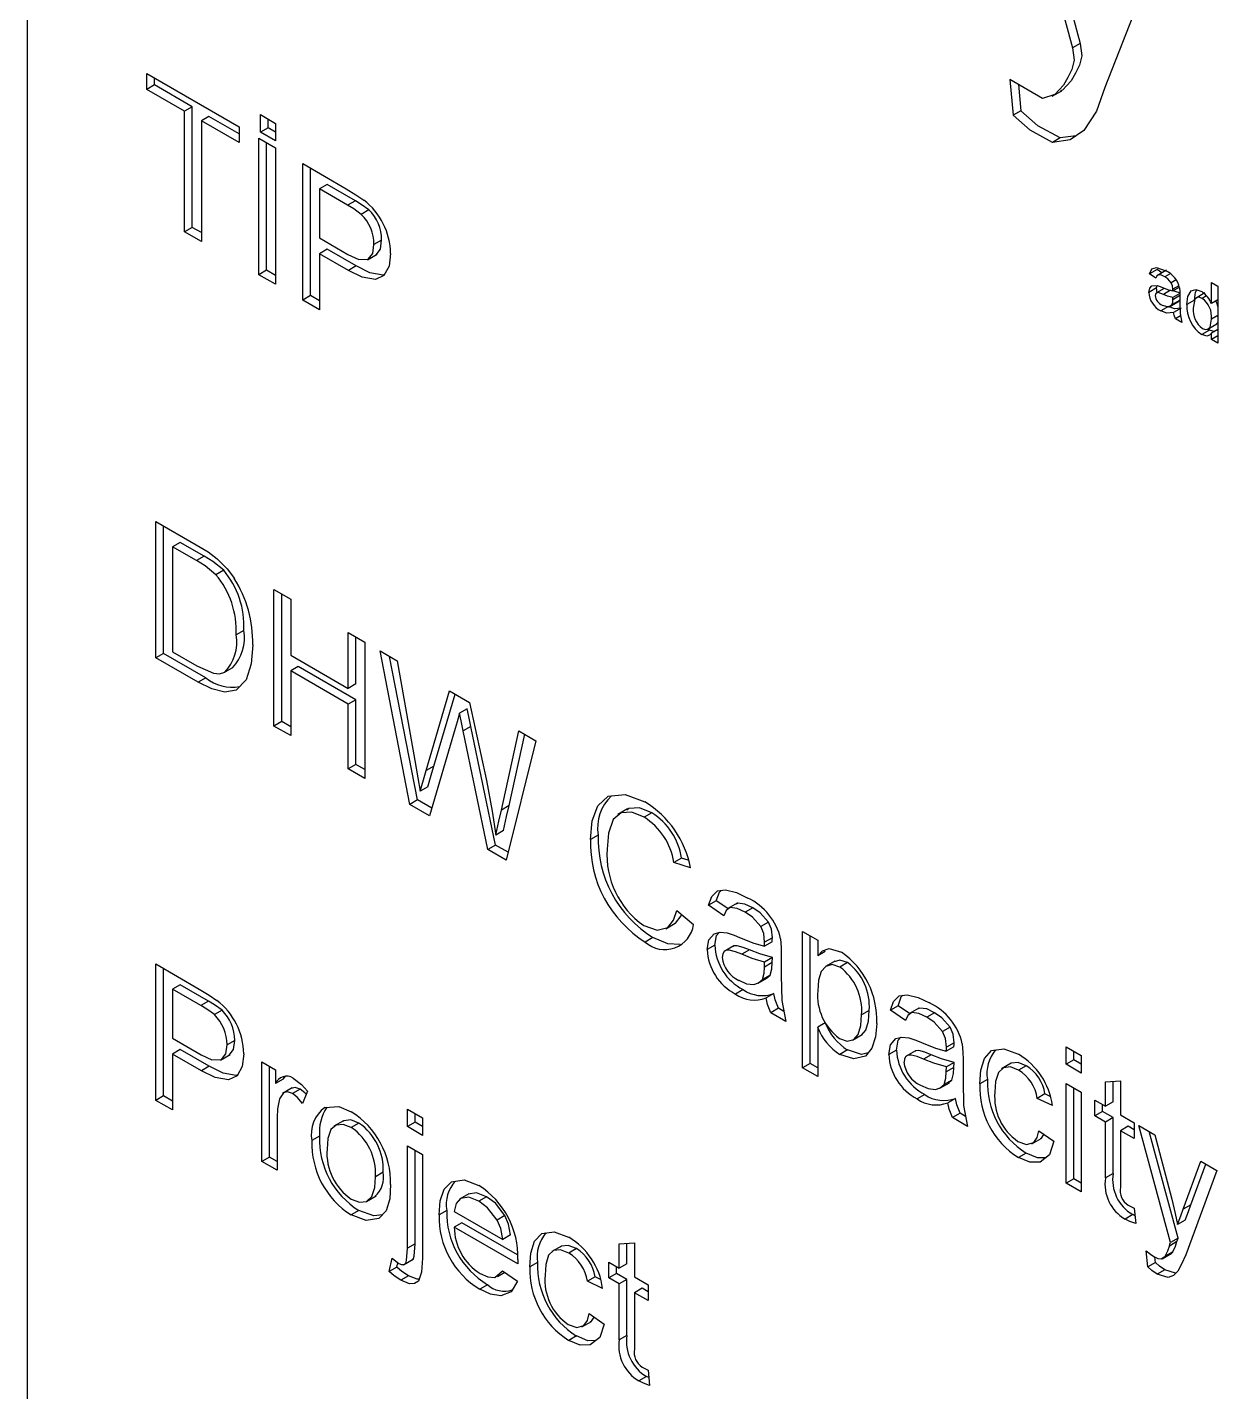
# Model space of a CAD drawing. Header units: millimetres. Extents: x 75 to 2075, y 25 to 1460.
# Drawn here: x 1821.72 to 1846.82, y 986.64 to 1015.41 of the extents above; entities that cross this region are included whole.
import ezdxf

# ---------------------------------------------------------------- set-up
doc = ezdxf.new("R2010")
doc.units = ezdxf.units.MM
doc.header["$LTSCALE"] = 5

msp = doc.modelspace()

# ---------------------------------------------------------------- linework, layer by layer
at = {"color": 7, "linetype": 'Continuous', "lineweight": 25}
for p, q in [((1821.718, 1038.212), (1821.718, 973.822)), ((1842.098, 1021.154), (1843.758, 1014.978)), ((1842.319, 1021.026), (1843.92, 1015.072)), ((1846.243, 1018.761), (1844.438, 1014.144)), ((1843.92, 1015.072), (1843.758, 1014.978)), ((1824.238, 1014.437), (1826.186, 1013.312)), ((1824.238, 1014.105), (1824.238, 1014.437)), ((1824.4, 1014.198), (1824.238, 1014.105)), ((1824.4, 1014.198), (1824.4, 1014.344)), ((1825.198, 1013.737), (1824.4, 1014.198)), ((1842.436, 1014.311), (1842.504, 1013.562)), ((1843.127, 1013.912), (1842.436, 1014.311)), ((1842.616, 1014.207), (1842.666, 1013.655)), ((1825.036, 1013.644), (1824.238, 1014.105)), ((1843.328, 1013.959), (1843.53, 1014.075)), ((1825.198, 1013.737), (1825.036, 1013.644)), ((1825.036, 1011.1), (1825.036, 1013.644)), ((1825.198, 1011.193), (1825.198, 1013.737)), ((1842.666, 1013.655), (1842.504, 1013.562)), ((1825.549, 1013.535), (1825.388, 1013.441)), ((1825.388, 1013.441), (1825.388, 1010.897)), ((1826.186, 1012.981), (1825.388, 1013.441)), ((1826.186, 1013.167), (1825.549, 1013.535)), ((1826.186, 1013.312), (1826.186, 1012.981)), ((1826.633, 1013.571), (1826.952, 1013.386)), ((1826.633, 1013.202), (1826.633, 1013.571)), ((1826.795, 1013.295), (1826.633, 1013.202)), ((1826.795, 1013.295), (1826.795, 1013.477)), ((1826.952, 1013.204), (1826.795, 1013.295)), ((1826.952, 1013.386), (1826.952, 1013.017)), ((1826.601, 1013.073), (1826.952, 1012.87)), ((1826.601, 1010.197), (1826.601, 1013.073)), ((1826.952, 1013.017), (1826.633, 1013.202)), ((1843.496, 1013.079), (1843.334, 1012.985)), ((1843.833, 1013.128), (1843.496, 1013.079)), ((1826.763, 1010.29), (1826.763, 1012.979)), ((1826.952, 1012.87), (1826.952, 1009.994)), ((1827.527, 1012.538), (1828.442, 1012.01)), ((1827.527, 1009.662), (1827.527, 1012.538)), ((1827.689, 1009.755), (1827.689, 1012.445)), ((1828.04, 1012.097), (1827.878, 1012.004)), ((1828.473, 1011.66), (1827.878, 1012.004)), ((1827.878, 1012.004), (1827.878, 1010.971)), ((1828.635, 1011.754), (1828.04, 1012.097)), ((1828.635, 1011.754), (1828.473, 1011.66)), ((1828.922, 1011.563), (1828.76, 1011.469)), ((1825.198, 1011.193), (1825.036, 1011.1)), ((1825.388, 1010.897), (1825.036, 1011.1)), ((1825.388, 1011.084), (1825.198, 1011.193)), ((1827.878, 1010.971), (1828.479, 1010.624)), ((1828.04, 1010.733), (1827.878, 1010.639)), ((1828.65, 1010.38), (1828.04, 1010.733)), ((1829.189, 1010.927), (1829.028, 1010.834)), ((1827.878, 1010.639), (1827.878, 1009.459)), ((1828.488, 1010.287), (1827.878, 1010.639)), ((1828.889, 1010.51), (1829.092, 1010.626)), ((1826.763, 1010.29), (1826.601, 1010.197)), ((1826.952, 1009.994), (1826.601, 1010.197)), ((1826.952, 1010.181), (1826.763, 1010.29)), ((1828.65, 1010.38), (1828.488, 1010.287)), ((1845.543, 1010.307), (1845.382, 1010.213)), ((1845.515, 1010.121), (1845.382, 1010.213)), ((1845.739, 1010.293), (1845.537, 1010.176)), ((1845.643, 1010.237), (1845.543, 1010.307)), ((1845.805, 1010.211), (1845.702, 1010.152)), ((1845.53, 1009.917), (1845.369, 1009.823)), ((1845.69, 1009.906), (1845.528, 1009.813)), ((1845.53, 1009.917), (1845.539, 1009.966)), ((1845.544, 1009.816), (1845.53, 1009.917)), ((1845.822, 1009.867), (1845.674, 1009.782)), ((1845.943, 1010.085), (1845.84, 1010.026)), ((1846.006, 1009.929), (1845.873, 1009.853)), ((1846.001, 1009.961), (1845.874, 1009.888)), ((1846.686, 1010.029), (1846.819, 1009.952)), ((1846.686, 1009.586), (1846.686, 1010.029)), ((1846.819, 1009.952), (1846.819, 1008.754)), ((1827.689, 1009.755), (1827.527, 1009.662)), ((1827.878, 1009.459), (1827.527, 1009.662)), ((1827.878, 1009.646), (1827.689, 1009.755)), ((1845.804, 1009.52), (1845.996, 1009.631)), ((1846.015, 1009.653), (1845.854, 1009.56)), ((1846.02, 1009.755), (1845.873, 1009.67)), ((1845.873, 1009.67), (1845.874, 1009.714)), ((1846.02, 1009.798), (1845.874, 1009.714)), ((1845.981, 1009.634), (1846.015, 1009.653)), ((1846.015, 1009.653), (1846.02, 1009.67)), ((1846.02, 1009.783), (1846.02, 1009.595)), ((1846.328, 1009.661), (1846.167, 1009.567)), ((1846.55, 1009.814), (1846.348, 1009.697)), ((1846.583, 1009.751), (1846.489, 1009.697)), ((1846.819, 1009.663), (1846.686, 1009.586)), ((1845.778, 1009.526), (1845.617, 1009.432)), ((1846.049, 1009.492), (1845.887, 1009.399)), ((1846.034, 1009.33), (1845.927, 1009.269)), ((1846.06, 1009.192), (1845.927, 1009.269)), ((1846.819, 1009.333), (1846.686, 1009.257)), ((1846.643, 1009.027), (1846.481, 1008.933)), ((1846.599, 1009.041), (1846.801, 1009.158)), ((1846.643, 1009.027), (1846.616, 1009.051)), ((1846.743, 1008.996), (1846.643, 1009.027)), ((1846.819, 1009.04), (1846.686, 1008.963)), ((1846.686, 1008.831), (1846.686, 1008.963)), ((1846.819, 1008.908), (1846.686, 1008.831)), ((1846.819, 1008.754), (1846.686, 1008.831)), ((1824.43, 1004.994), (1825.281, 1004.503)), ((1824.43, 1002.118), (1824.43, 1004.994)), ((1824.591, 1002.212), (1824.591, 1004.901)), ((1824.943, 1004.553), (1824.781, 1004.46)), ((1825.286, 1004.168), (1824.781, 1004.46)), ((1824.781, 1004.46), (1824.781, 1002.247)), ((1825.448, 1004.262), (1824.943, 1004.553)), ((1825.448, 1004.262), (1825.286, 1004.168)), ((1825.859, 1003.965), (1825.697, 1003.871)), ((1826.92, 1003.557), (1827.272, 1003.354)), ((1826.92, 1000.68), (1826.92, 1003.557)), ((1827.082, 1000.774), (1827.082, 1003.463)), ((1827.272, 1003.354), (1827.272, 1002.174)), ((1826.284, 1002.695), (1826.122, 1002.601)), ((1828.485, 1002.653), (1828.836, 1002.451)), ((1828.485, 1001.473), (1828.485, 1002.653)), ((1828.647, 1001.567), (1828.647, 1002.56)), ((1828.836, 1002.451), (1828.836, 999.574)), ((1824.591, 1002.212), (1824.43, 1002.118)), ((1825.322, 1001.603), (1824.43, 1002.118)), ((1825.483, 1001.697), (1824.591, 1002.212)), ((1824.781, 1002.247), (1825.294, 1001.951)), ((1827.272, 1002.174), (1828.485, 1001.473)), ((1829.156, 1002.266), (1829.518, 1002.057)), ((1829.783, 999.028), (1829.156, 1002.266)), ((1829.944, 999.121), (1829.358, 1002.149)), ((1826.044, 1001.908), (1825.883, 1001.815)), ((1827.433, 1001.935), (1827.272, 1001.842)), ((1827.272, 1001.842), (1827.272, 1000.478)), ((1828.485, 1001.141), (1827.272, 1001.842)), ((1828.647, 1001.235), (1827.433, 1001.935)), ((1829.518, 1002.057), (1829.888, 999.952)), ((1825.483, 1001.697), (1825.322, 1001.603)), ((1828.647, 1001.567), (1828.485, 1001.473)), ((1828.647, 1001.235), (1828.485, 1001.141)), ((1828.647, 999.871), (1828.647, 1001.235)), ((1830.13, 999.741), (1830.622, 1001.42)), ((1830.292, 999.834), (1830.737, 1001.353)), ((1830.622, 1001.42), (1831.044, 1001.176)), ((1828.485, 999.777), (1828.485, 1001.141)), ((1830.994, 1001.044), (1830.832, 1000.951)), ((1831.044, 1001.176), (1831.4, 999.529)), ((1827.082, 1000.774), (1826.92, 1000.68)), ((1827.272, 1000.478), (1826.92, 1000.68)), ((1827.272, 1000.664), (1827.082, 1000.774)), ((1830.738, 1000.629), (1830.198, 998.788)), ((1831.072, 1000.668), (1830.91, 1000.575)), ((1831.592, 998.17), (1831.072, 1000.668)), ((1831.431, 998.077), (1830.91, 1000.575)), ((1831.714, 998.909), (1832.082, 1000.577)), ((1832.444, 1000.368), (1831.817, 997.854)), ((1831.876, 999.002), (1832.207, 1000.505)), ((1832.082, 1000.577), (1832.444, 1000.368)), ((1828.647, 999.871), (1828.485, 999.777)), ((1828.836, 999.574), (1828.485, 999.777)), ((1828.836, 999.761), (1828.647, 999.871)), ((1830.292, 999.834), (1830.13, 999.741)), ((1830.163, 999.397), (1830.002, 999.304)), ((1829.944, 999.121), (1829.783, 999.028)), ((1830.198, 998.788), (1829.783, 999.028)), ((1830.245, 998.948), (1829.944, 999.121)), ((1831.876, 999.002), (1831.714, 998.909)), ((1834.375, 998.932), (1834.173, 998.815)), ((1834.886, 998.85), (1834.724, 998.756)), ((1831.76, 998.475), (1831.598, 998.382)), ((1833.756, 998.381), (1833.594, 998.287)), ((1831.592, 998.17), (1831.431, 998.077)), ((1831.817, 997.854), (1831.431, 998.077)), ((1831.857, 998.017), (1831.592, 998.17)), ((1835.512, 997.897), (1835.35, 997.804)), ((1835.701, 997.688), (1835.35, 997.804)), ((1835.653, 997.851), (1835.512, 997.897)), ((1836.246, 996.995), (1836.085, 996.902)), ((1836.404, 996.681), (1836.085, 996.902)), ((1836.486, 996.829), (1836.246, 996.995)), ((1836.688, 996.945), (1836.486, 996.829)), ((1835.414, 996.792), (1835.765, 996.495)), ((1837.014, 996.847), (1836.852, 996.754)), ((1835.18, 996.403), (1835.382, 996.52)), ((1837.345, 996.544), (1837.184, 996.451)), ((1838.064, 996.349), (1838.384, 996.165)), ((1838.064, 993.473), (1838.064, 996.349)), ((1834.91, 996.218), (1834.748, 996.125)), ((1836.214, 996.059), (1836.053, 995.966)), ((1836.617, 996.045), (1836.415, 995.928)), ((1837.426, 996.13), (1837.264, 996.036)), ((1837.428, 996.215), (1837.266, 996.121)), ((1838.226, 993.566), (1838.226, 996.256)), ((1838.384, 996.165), (1838.384, 995.831)), ((1836.947, 995.96), (1836.786, 995.866)), ((1837.428, 995.797), (1837.266, 995.704)), ((1837.426, 995.691), (1837.428, 995.797)), ((1837.617, 995.868), (1837.617, 995.418)), ((1838.545, 995.924), (1838.384, 995.831)), ((1824.43, 995.662), (1825.345, 995.134)), ((1824.43, 992.786), (1824.43, 995.662)), ((1824.591, 992.88), (1824.591, 995.569)), ((1837.264, 995.597), (1837.266, 995.704)), ((1837.426, 995.691), (1837.264, 995.597)), ((1838.749, 995.723), (1838.547, 995.606)), ((1839.016, 995.691), (1838.854, 995.598)), ((1824.943, 995.221), (1824.781, 995.128)), ((1825.537, 994.878), (1824.943, 995.221)), ((1837.126, 995.255), (1837.328, 995.371)), ((1837.379, 995.426), (1837.217, 995.333)), ((1837.307, 995.361), (1837.379, 995.426)), ((1825.376, 994.784), (1824.781, 995.128)), ((1824.781, 995.128), (1824.781, 994.095)), ((1825.537, 994.878), (1825.376, 994.784)), ((1836.81, 995.121), (1836.648, 995.028)), ((1837.46, 995.041), (1837.298, 994.948)), ((1825.824, 994.687), (1825.663, 994.594)), ((1837.555, 994.728), (1837.394, 994.634)), ((1837.713, 994.45), (1837.394, 994.634)), ((1837.672, 994.66), (1837.555, 994.728)), ((1839.471, 994.683), (1839.31, 994.59)), ((1840.078, 994.783), (1839.916, 994.69)), ((1840.236, 994.469), (1839.916, 994.69)), ((1840.318, 994.617), (1840.078, 994.783)), ((1840.519, 994.733), (1840.317, 994.617)), ((1840.845, 994.635), (1840.684, 994.542)), ((1838.545, 994.42), (1838.384, 994.327)), ((1838.384, 994.327), (1838.384, 993.289)), ((1841.177, 994.332), (1841.015, 994.239)), ((1824.781, 994.095), (1825.382, 993.749)), ((1826.092, 994.051), (1825.93, 993.958)), ((1839.121, 994.057), (1839.323, 994.174)), ((1824.943, 993.857), (1824.781, 993.764)), ((1824.781, 993.764), (1824.781, 992.584)), ((1825.391, 993.411), (1824.781, 993.764)), ((1825.553, 993.505), (1824.943, 993.857)), ((1825.792, 993.634), (1825.994, 993.751)), ((1839.014, 993.849), (1838.852, 993.756)), ((1840.046, 993.847), (1839.884, 993.754)), ((1840.449, 993.833), (1840.247, 993.716)), ((1840.779, 993.748), (1840.617, 993.654)), ((1841.258, 993.918), (1841.096, 993.824)), ((1841.259, 994.003), (1841.098, 993.909)), ((1843.62, 993.916), (1843.94, 993.732)), ((1843.62, 993.547), (1843.62, 993.916)), ((1843.782, 993.64), (1843.782, 993.823)), ((1843.94, 993.732), (1843.94, 993.363)), ((1825.553, 993.505), (1825.391, 993.411)), ((1826.665, 993.598), (1826.952, 993.432)), ((1826.665, 991.496), (1826.665, 993.598)), ((1826.827, 991.589), (1826.827, 993.504)), ((1838.226, 993.566), (1838.064, 993.473)), ((1838.384, 993.289), (1838.064, 993.473)), ((1838.384, 993.475), (1838.226, 993.566)), ((1841.096, 993.385), (1841.098, 993.492)), ((1841.258, 993.479), (1841.096, 993.385)), ((1841.259, 993.585), (1841.098, 993.492)), ((1841.258, 993.479), (1841.259, 993.585)), ((1841.449, 993.656), (1841.449, 993.206)), ((1842.462, 993.571), (1842.26, 993.454)), ((1842.781, 993.518), (1842.619, 993.425)), ((1843.782, 993.64), (1843.62, 993.547)), ((1843.94, 993.363), (1843.62, 993.547)), ((1843.94, 993.549), (1843.782, 993.64)), ((1826.952, 993.432), (1826.952, 993.139)), ((1827.114, 993.232), (1826.952, 993.139)), ((1827.114, 993.232), (1827.165, 993.295)), ((1840.958, 993.043), (1841.16, 993.159)), ((1841.21, 993.214), (1841.049, 993.121)), ((1841.139, 993.149), (1841.21, 993.214)), ((1841.962, 993.227), (1841.8, 993.133)), ((1844.45, 993.174), (1844.77, 993.199)), ((1844.45, 992.662), (1844.45, 993.174)), ((1844.612, 992.756), (1844.612, 993.187)), ((1844.77, 993.199), (1844.77, 992.478)), ((1824.591, 992.88), (1824.43, 992.786)), ((1824.781, 992.77), (1824.591, 992.88)), ((1827.303, 993.051), (1827.101, 992.934)), ((1827.473, 993.023), (1827.312, 992.929)), ((1827.623, 992.983), (1827.523, 992.721)), ((1840.642, 992.909), (1840.48, 992.816)), ((1843.175, 992.921), (1843.014, 992.828)), ((1843.287, 992.87), (1843.175, 992.921)), ((1843.62, 993.142), (1843.94, 992.957)), ((1843.62, 991.04), (1843.62, 993.142)), ((1843.782, 991.133), (1843.782, 993.048)), ((1843.94, 992.957), (1843.94, 990.855)), ((1824.781, 992.584), (1824.43, 992.786)), ((1829.732, 992.601), (1830.052, 992.417)), ((1829.732, 992.233), (1829.732, 992.601)), ((1841.291, 992.829), (1841.13, 992.736)), ((1843.333, 992.681), (1843.014, 992.828)), ((1844.227, 992.791), (1844.45, 992.662)), ((1844.227, 992.459), (1844.227, 992.791)), ((1844.389, 992.553), (1844.389, 992.698)), ((1844.612, 992.756), (1844.45, 992.662)), ((1826.984, 992.428), (1826.984, 991.312)), ((1828.385, 992.356), (1828.183, 992.24)), ((1828.711, 992.308), (1828.55, 992.215)), ((1829.894, 992.326), (1829.732, 992.233)), ((1829.894, 992.326), (1829.894, 992.508)), ((1830.052, 992.235), (1829.894, 992.326)), ((1830.052, 992.417), (1830.052, 992.048)), ((1841.387, 992.516), (1841.225, 992.422)), ((1841.545, 992.238), (1841.225, 992.422)), ((1841.504, 992.448), (1841.387, 992.516)), ((1844.389, 992.553), (1844.227, 992.459)), ((1844.45, 992.33), (1844.227, 992.459)), ((1844.612, 992.424), (1844.389, 992.553)), ((1844.612, 992.424), (1844.45, 992.33)), ((1844.45, 991.151), (1844.45, 992.33)), ((1844.612, 991.244), (1844.612, 992.424)), ((1844.77, 992.478), (1845.057, 992.312)), ((1845.057, 992.312), (1845.057, 991.98)), ((1827.88, 992.032), (1827.719, 991.939)), ((1830.052, 992.048), (1829.732, 992.233)), ((1843.046, 992.146), (1843.365, 991.925)), ((1844.931, 992.239), (1844.77, 992.146)), ((1844.77, 992.146), (1844.77, 990.953)), ((1845.057, 991.98), (1844.77, 992.146)), ((1845.057, 992.167), (1844.931, 992.239)), ((1845.153, 992.257), (1845.491, 992.062)), ((1845.824, 989.786), (1845.153, 992.257)), ((1845.985, 989.879), (1845.375, 992.129)), ((1845.491, 992.062), (1845.848, 990.702)), ((1829.732, 991.827), (1830.052, 991.643)), ((1829.732, 989.669), (1829.732, 991.827)), ((1829.894, 989.763), (1829.894, 991.734)), ((1842.896, 991.868), (1843.099, 991.984)), ((1826.827, 991.589), (1826.665, 991.496)), ((1826.984, 991.312), (1826.665, 991.496)), ((1826.984, 991.498), (1826.827, 991.589)), ((1830.052, 991.643), (1830.052, 989.457)), ((1842.779, 991.675), (1842.617, 991.582)), ((1846.091, 990.49), (1846.462, 991.501)), ((1846.253, 990.584), (1846.567, 991.44)), ((1846.462, 991.501), (1846.798, 991.307)), ((1829.221, 991.27), (1829.06, 991.176)), ((1843.782, 991.133), (1843.62, 991.04)), ((1843.94, 991.042), (1843.782, 991.133)), ((1844.612, 991.244), (1844.45, 991.151)), ((1846.798, 991.307), (1846.146, 989.532)), ((1843.94, 990.855), (1843.62, 991.04)), ((1828.871, 990.656), (1829.073, 990.772)), ((1831.031, 990.818), (1830.829, 990.701)), ((1831.402, 990.755), (1831.241, 990.661)), ((1846.253, 990.584), (1846.091, 990.49)), ((1828.711, 990.464), (1828.55, 990.371)), ((1830.562, 990.466), (1830.401, 990.372)), ((1830.72, 990.446), (1831.742, 989.856)), ((1831.786, 990.357), (1831.625, 990.263)), ((1845.026, 990.378), (1844.864, 990.285)), ((1845.073, 990.354), (1845.026, 990.378)), ((1845.057, 990.514), (1845.089, 990.187)), ((1830.882, 990.207), (1830.72, 990.114)), ((1832.06, 989.34), (1830.72, 990.114)), ((1832.053, 989.531), (1830.882, 990.207)), ((1846.134, 990.262), (1845.972, 990.168)), ((1829.894, 989.763), (1829.732, 989.669)), ((1831.904, 989.949), (1831.742, 989.856)), ((1832.979, 989.714), (1832.776, 989.597)), ((1834.201, 989.759), (1834.52, 989.784)), ((1834.201, 989.247), (1834.201, 989.759)), ((1834.362, 989.341), (1834.362, 989.772)), ((1834.52, 989.784), (1834.52, 989.063)), ((1845.96, 989.808), (1845.799, 989.714)), ((1845.985, 989.879), (1845.824, 989.786)), ((1829.349, 989.175), (1829.41, 989.458)), ((1829.654, 989.32), (1829.856, 989.437)), ((1833.297, 989.661), (1833.135, 989.567)), ((1845.345, 989.275), (1845.313, 989.615)), ((1845.506, 989.368), (1845.496, 989.48)), ((1845.647, 989.447), (1845.849, 989.564)), ((1845.875, 989.594), (1845.713, 989.501)), ((1845.824, 989.561), (1845.875, 989.594)), ((1829.51, 989.269), (1829.349, 989.175)), ((1829.51, 989.269), (1829.531, 989.364)), ((1831.632, 989.075), (1831.784, 989.162)), ((1831.738, 989.194), (1832.051, 988.976)), ((1832.478, 989.369), (1832.317, 989.276)), ((1833.977, 989.377), (1834.201, 989.247)), ((1833.977, 989.045), (1833.977, 989.377)), ((1834.139, 989.138), (1833.977, 989.045)), ((1834.139, 989.138), (1834.139, 989.283)), ((1834.362, 989.009), (1834.139, 989.138)), ((1834.362, 989.341), (1834.201, 989.247)), ((1845.506, 989.368), (1845.345, 989.275)), ((1845.702, 989.214), (1845.54, 989.12)), ((1829.753, 989.089), (1829.592, 988.995)), ((1831.421, 988.9), (1831.259, 988.807)), ((1833.692, 989.064), (1833.53, 988.971)), ((1833.849, 988.823), (1833.53, 988.971)), ((1833.804, 989.012), (1833.692, 989.064)), ((1834.201, 988.916), (1833.977, 989.045)), ((1834.362, 989.009), (1834.201, 988.916)), ((1834.201, 987.736), (1834.201, 988.916)), ((1834.362, 987.83), (1834.362, 989.009)), ((1834.52, 989.063), (1834.807, 988.897)), ((1834.807, 988.897), (1834.807, 988.565)), ((1834.682, 988.825), (1834.52, 988.731)), ((1834.52, 988.731), (1834.52, 987.539)), ((1834.807, 988.565), (1834.52, 988.731)), ((1834.807, 988.752), (1834.682, 988.825)), ((1833.562, 988.289), (1833.881, 988.068)), ((1833.413, 988.01), (1833.615, 988.127)), ((1833.296, 987.818), (1833.134, 987.725)), ((1834.362, 987.83), (1834.201, 987.736)), ((1834.776, 986.963), (1834.614, 986.87)), ((1834.823, 986.94), (1834.776, 986.963)), ((1834.807, 987.1), (1834.839, 986.772))]:
    msp.add_line(p, q, dxfattribs=at)
at = {"color": 7, "linetype": 'Continuous', "lineweight": 25, "flags": 128}
for points in [[(1843.92, 1015.072), (1843.956, 1014.811), (1843.907, 1014.614), (1843.82, 1014.446), (1843.727, 1014.287), (1843.548, 1014.088), (1843.505, 1014.074)], [(1843.758, 1014.978), (1843.795, 1014.717), (1843.745, 1014.521), (1843.659, 1014.353), (1843.566, 1014.194), (1843.386, 1013.995), (1843.127, 1013.912)], [(1844.438, 1014.144), (1844.261, 1013.645), (1843.994, 1013.24), (1843.706, 1013.04), (1843.334, 1012.985)], [(1843.496, 1013.079), (1843.025, 1013.338), (1842.666, 1013.655)], [(1843.334, 1012.985), (1842.864, 1013.244), (1842.504, 1013.562)], [(1828.442, 1012.01), (1828.649, 1011.884), (1828.811, 1011.77)], [(1828.76, 1011.469), (1828.6, 1011.584), (1828.473, 1011.66)], [(1828.922, 1011.563), (1828.761, 1011.677), (1828.635, 1011.754)], [(1828.479, 1010.624), (1828.707, 1010.519), (1828.909, 1010.521), (1829.002, 1010.644), (1829.028, 1010.834)], [(1829.071, 1010.615), (1829.163, 1010.737), (1829.189, 1010.927)], [(1829.379, 1010.642), (1829.346, 1010.378), (1829.238, 1010.182), (1829.058, 1010.092), (1828.781, 1010.144), (1828.488, 1010.287)], [(1829.247, 1010.199), (1829.219, 1010.185), (1828.942, 1010.238), (1828.65, 1010.38)], [(1845.382, 1010.213), (1845.431, 1010.319), (1845.531, 1010.349), (1845.725, 1010.276)], [(1845.702, 1010.152), (1845.634, 1010.185), (1845.57, 1010.193), (1845.535, 1010.167), (1845.515, 1010.121)], [(1845.84, 1010.026), (1845.766, 1010.108), (1845.702, 1010.152)], [(1845.369, 1009.823), (1845.384, 1009.909), (1845.43, 1009.963), (1845.545, 1009.97)], [(1845.545, 1009.97), (1845.606, 1009.949), (1845.654, 1009.929)], [(1845.654, 1009.929), (1845.778, 1009.879), (1845.873, 1009.853)], [(1845.874, 1009.888), (1845.866, 1009.964), (1845.84, 1010.026)], [(1845.873, 1009.853), (1845.874, 1009.873), (1845.874, 1009.888)], [(1846.036, 1009.807), (1845.925, 1009.839), (1845.881, 1009.857)], [(1846.014, 1009.918), (1846.02, 1009.841), (1846.02, 1009.783)], [(1846.167, 1009.567), (1846.188, 1009.736), (1846.26, 1009.856), (1846.36, 1009.882), (1846.481, 1009.84)], [(1846.328, 1009.661), (1846.349, 1009.83), (1846.377, 1009.876)], [(1845.674, 1009.782), (1845.564, 1009.819), (1845.539, 1009.817), (1845.519, 1009.806), (1845.506, 1009.785), (1845.502, 1009.755)], [(1845.647, 1009.553), (1845.778, 1009.517), (1845.854, 1009.56)], [(1845.874, 1009.714), (1845.763, 1009.746), (1845.674, 1009.782)], [(1845.854, 1009.56), (1845.871, 1009.617), (1845.873, 1009.67)], [(1846.02, 1009.595), (1846.025, 1009.376), (1846.06, 1009.192)], [(1846.489, 1009.697), (1846.443, 1009.717), (1846.4, 1009.72), (1846.337, 1009.679), (1846.3, 1009.491)], [(1846.819, 1009.528), (1846.809, 1009.589), (1846.78, 1009.641)], [(1845.887, 1009.399), (1845.745, 1009.383), (1845.617, 1009.432)], [(1846.049, 1009.492), (1845.907, 1009.476), (1845.778, 1009.526)], [(1845.927, 1009.269), (1845.899, 1009.342), (1845.887, 1009.399)], [(1846.495, 1009.064), (1846.561, 1009.041), (1846.617, 1009.052), (1846.657, 1009.093), (1846.686, 1009.257)], [(1846.78, 1009.147), (1846.818, 1009.186), (1846.819, 1009.189)], [(1846.686, 1008.963), (1846.645, 1008.92), (1846.589, 1008.901), (1846.481, 1008.933)], [(1825.281, 1004.503), (1825.529, 1004.35), (1825.721, 1004.207)], [(1825.697, 1003.871), (1825.469, 1004.055), (1825.286, 1004.168)], [(1825.859, 1003.965), (1825.631, 1004.148), (1825.448, 1004.262)], [(1825.721, 1004.207), (1825.936, 1003.994), (1826.084, 1003.792)], [(1826.473, 1002.392), (1826.442, 1001.992), (1826.33, 1001.656), (1826.12, 1001.436), (1825.883, 1001.391), (1825.607, 1001.462), (1825.322, 1001.603)], [(1825.294, 1001.951), (1825.645, 1001.794), (1825.772, 1001.782), (1825.883, 1001.815)], [(1830.832, 1000.951), (1830.779, 1000.771), (1830.738, 1000.629)], [(1830.91, 1000.575), (1830.866, 1000.786), (1830.832, 1000.951)], [(1831.072, 1000.668), (1831.028, 1000.879), (1830.994, 1001.044)], [(1829.888, 999.952), (1829.952, 999.589), (1830.002, 999.304)], [(1830.163, 999.397), (1830.235, 999.642), (1830.292, 999.834)], [(1830.002, 999.304), (1830.074, 999.548), (1830.13, 999.741)], [(1831.4, 999.529), (1831.519, 998.884), (1831.598, 998.382)], [(1833.594, 998.287), (1833.629, 998.678), (1833.749, 998.997), (1833.965, 999.2), (1834.327, 999.237), (1834.741, 999.078)], [(1831.598, 998.382), (1831.663, 998.677), (1831.714, 998.909)], [(1831.76, 998.475), (1831.825, 998.77), (1831.876, 999.002)], [(1834.886, 998.85), (1834.627, 998.956), (1834.399, 998.941), (1834.362, 998.909)], [(1834.724, 998.756), (1834.465, 998.863), (1834.237, 998.848), (1834.073, 998.706), (1833.976, 998.424), (1833.945, 998.086)], [(1836.085, 996.902), (1836.15, 997.085), (1836.27, 997.203), (1836.442, 997.227), (1836.671, 997.169), (1836.909, 997.053)], [(1836.246, 996.995), (1836.312, 997.179), (1836.348, 997.214)], [(1837.014, 996.847), (1836.85, 996.926), (1836.698, 996.946), (1836.672, 996.927)], [(1834.716, 996.475), (1834.996, 996.375), (1835.227, 996.433), (1835.346, 996.583), (1835.414, 996.792)], [(1835.357, 996.518), (1835.389, 996.526), (1835.508, 996.677), (1835.517, 996.705)], [(1836.852, 996.754), (1836.689, 996.833), (1836.537, 996.853), (1836.453, 996.79), (1836.404, 996.681)], [(1837.184, 996.451), (1837.006, 996.648), (1836.852, 996.754)], [(1837.345, 996.544), (1837.168, 996.741), (1837.014, 996.847)], [(1836.053, 995.966), (1836.09, 996.172), (1836.201, 996.301), (1836.329, 996.334), (1836.476, 996.318)], [(1836.214, 996.059), (1836.251, 996.265), (1836.305, 996.328)], [(1836.476, 996.318), (1836.622, 996.267), (1836.738, 996.219)], [(1837.266, 996.121), (1837.246, 996.303), (1837.184, 996.451)], [(1837.428, 996.215), (1837.408, 996.396), (1837.345, 996.544)], [(1835.487, 996.073), (1835.221, 996.085), (1834.91, 996.218)], [(1836.947, 995.96), (1836.813, 996.013), (1836.683, 996.048), (1836.624, 996.044), (1836.599, 996.03)], [(1836.738, 996.219), (1837.036, 996.1), (1837.264, 996.036)], [(1837.264, 996.036), (1837.265, 996.084), (1837.266, 996.121)], [(1837.426, 996.13), (1837.427, 996.177), (1837.428, 996.215)], [(1837.602, 996.192), (1837.615, 996.008), (1837.617, 995.868)], [(1836.786, 995.866), (1836.652, 995.92), (1836.521, 995.955), (1836.462, 995.951), (1836.414, 995.924), (1836.383, 995.873), (1836.372, 995.802)], [(1837.266, 995.704), (1836.999, 995.78), (1836.786, 995.866)], [(1837.428, 995.797), (1837.161, 995.873), (1836.947, 995.96)], [(1838.384, 995.831), (1838.487, 995.937), (1838.623, 995.988), (1838.889, 995.909)], [(1839.016, 995.691), (1838.851, 995.743), (1838.73, 995.708)], [(1837.217, 995.333), (1837.258, 995.47), (1837.264, 995.597)], [(1837.379, 995.426), (1837.419, 995.563), (1837.426, 995.691)], [(1838.854, 995.598), (1838.69, 995.649), (1838.554, 995.61), (1838.458, 995.505), (1838.399, 995.318), (1838.384, 995.096)], [(1836.721, 995.318), (1836.884, 995.246), (1837.035, 995.231), (1837.138, 995.262), (1837.217, 995.333)], [(1837.617, 995.418), (1837.627, 994.893), (1837.713, 994.45)], [(1825.345, 995.134), (1825.552, 995.008), (1825.714, 994.894)], [(1825.824, 994.687), (1825.664, 994.802), (1825.537, 994.878)], [(1837.394, 994.634), (1837.326, 994.811), (1837.298, 994.948)], [(1837.555, 994.728), (1837.488, 994.904), (1837.46, 995.041)], [(1839.916, 994.69), (1839.982, 994.873), (1840.101, 994.991), (1840.273, 995.015), (1840.503, 994.957), (1840.741, 994.841)], [(1840.078, 994.783), (1840.143, 994.967), (1840.179, 995.002)], [(1825.663, 994.594), (1825.503, 994.708), (1825.376, 994.784)], [(1838.841, 994.094), (1839.007, 994.038), (1839.145, 994.071), (1839.241, 994.177), (1839.295, 994.367), (1839.31, 994.59)], [(1839.302, 994.163), (1839.306, 994.164), (1839.402, 994.27), (1839.457, 994.46), (1839.471, 994.683)], [(1840.684, 994.542), (1840.52, 994.621), (1840.369, 994.641), (1840.285, 994.578), (1840.236, 994.469)], [(1840.845, 994.635), (1840.682, 994.714), (1840.53, 994.734), (1840.504, 994.715)], [(1841.177, 994.332), (1840.999, 994.529), (1840.845, 994.635)], [(1839.629, 994.41), (1839.606, 994.128), (1839.529, 993.89), (1839.391, 993.721), (1839.146, 993.66), (1838.852, 993.756)], [(1841.015, 994.239), (1840.838, 994.436), (1840.684, 994.542)], [(1841.259, 994.003), (1841.239, 994.184), (1841.177, 994.332)], [(1825.974, 993.739), (1826.066, 993.861), (1826.092, 994.051)], [(1839.884, 993.754), (1839.921, 993.96), (1840.032, 994.089), (1840.161, 994.122), (1840.307, 994.106)], [(1840.046, 993.847), (1840.083, 994.053), (1840.137, 994.116)], [(1840.307, 994.106), (1840.454, 994.055), (1840.57, 994.007)], [(1841.098, 993.909), (1841.078, 994.091), (1841.015, 994.239)], [(1825.382, 993.749), (1825.609, 993.644), (1825.811, 993.645), (1825.904, 993.768), (1825.93, 993.958)], [(1826.282, 993.767), (1826.248, 993.502), (1826.141, 993.307), (1825.96, 993.216), (1825.683, 993.269), (1825.391, 993.411)], [(1839.446, 993.788), (1839.308, 993.753), (1839.014, 993.849)], [(1840.617, 993.654), (1840.483, 993.708), (1840.353, 993.743), (1840.294, 993.739), (1840.246, 993.712), (1840.215, 993.661), (1840.204, 993.59)], [(1840.779, 993.748), (1840.645, 993.801), (1840.514, 993.836), (1840.455, 993.832), (1840.43, 993.818)], [(1840.57, 994.007), (1840.867, 993.888), (1841.096, 993.824)], [(1841.259, 993.585), (1840.993, 993.661), (1840.779, 993.748)], [(1841.096, 993.824), (1841.097, 993.872), (1841.098, 993.909)], [(1841.258, 993.918), (1841.259, 993.965), (1841.259, 994.003)], [(1841.433, 993.98), (1841.447, 993.796), (1841.449, 993.656)], [(1841.8, 993.133), (1841.822, 993.425), (1841.899, 993.672), (1842.047, 993.838), (1842.311, 993.872), (1842.617, 993.758)], [(1826.15, 993.323), (1826.122, 993.309), (1825.845, 993.362), (1825.553, 993.505)], [(1841.098, 993.492), (1840.831, 993.568), (1840.617, 993.654)], [(1841.21, 993.214), (1841.251, 993.351), (1841.258, 993.479)], [(1842.619, 993.425), (1842.448, 993.492), (1842.299, 993.476), (1842.194, 993.377), (1842.135, 993.186), (1842.12, 992.959)], [(1842.781, 993.518), (1842.609, 993.585), (1842.461, 993.569), (1842.445, 993.554)], [(1827.324, 993.254), (1827.497, 993.121), (1827.623, 992.983)], [(1841.049, 993.121), (1841.089, 993.258), (1841.096, 993.385)], [(1841.449, 993.206), (1841.459, 992.681), (1841.545, 992.238)], [(1827.312, 992.929), (1827.205, 992.965), (1827.117, 992.944), (1827.034, 992.821)], [(1827.473, 993.023), (1827.367, 993.058), (1827.283, 993.038)], [(1827.523, 992.721), (1827.41, 992.854), (1827.312, 992.929)], [(1827.598, 992.917), (1827.572, 992.947), (1827.473, 993.023)], [(1840.553, 993.106), (1840.716, 993.034), (1840.867, 993.019), (1840.97, 993.05), (1841.049, 993.121)], [(1827.034, 992.821), (1826.993, 992.61), (1826.984, 992.428)], [(1827.993, 992.637), (1828.287, 992.656), (1828.55, 992.546)], [(1841.225, 992.422), (1841.158, 992.599), (1841.13, 992.736)], [(1841.387, 992.516), (1841.32, 992.692), (1841.291, 992.829)], [(1828.711, 992.308), (1828.54, 992.374), (1828.39, 992.358), (1828.369, 992.339)], [(1828.55, 992.215), (1828.378, 992.281), (1828.229, 992.264), (1828.12, 992.17), (1828.055, 991.983), (1828.038, 991.755)], [(1842.606, 991.92), (1842.789, 991.854), (1842.939, 991.895), (1843.01, 992.002), (1843.046, 992.146)], [(1843.074, 991.981), (1843.1, 991.988), (1843.155, 992.07)], [(1843.365, 991.925), (1843.271, 991.641), (1843.072, 991.486), (1842.857, 991.483), (1842.617, 991.582)], [(1843.191, 991.578), (1843.019, 991.576), (1842.779, 991.675)], [(1828.55, 990.703), (1828.723, 990.637), (1828.872, 990.657), (1828.98, 990.756), (1829.043, 990.947), (1829.06, 991.176)], [(1829.379, 991.009), (1829.361, 990.71), (1829.286, 990.454), (1829.13, 990.293), (1828.861, 990.255), (1828.55, 990.371)], [(1830.401, 990.372), (1830.424, 990.667), (1830.508, 990.913), (1830.666, 991.071), (1830.931, 991.112), (1831.242, 990.992)], [(1831.241, 990.661), (1831.031, 990.742), (1830.853, 990.715), (1830.758, 990.611), (1830.72, 990.446)], [(1831.402, 990.755), (1831.193, 990.835), (1831.014, 990.808), (1831.012, 990.805)], [(1831.625, 990.263), (1831.425, 990.523), (1831.241, 990.661)], [(1831.786, 990.357), (1831.587, 990.617), (1831.402, 990.755)], [(1844.932, 990.578), (1845.002, 990.541), (1845.057, 990.514)], [(1845.848, 990.702), (1845.922, 990.402), (1845.972, 990.168)], [(1846.134, 990.262), (1846.2, 990.442), (1846.253, 990.584)], [(1829.209, 990.375), (1829.023, 990.349), (1828.711, 990.464)], [(1831.904, 989.949), (1831.863, 990.175), (1831.786, 990.357)], [(1845.089, 990.187), (1844.964, 990.235), (1844.864, 990.285)], [(1845.972, 990.168), (1846.038, 990.349), (1846.091, 990.49)], [(1831.742, 989.856), (1831.701, 990.082), (1831.625, 990.263)], [(1832.317, 989.276), (1832.339, 989.568), (1832.415, 989.815), (1832.564, 989.98), (1832.828, 990.015), (1833.133, 989.9)], [(1829.834, 989.428), (1829.859, 989.45), (1829.877, 989.504), (1829.894, 989.763)], [(1833.297, 989.661), (1833.126, 989.728), (1832.977, 989.712), (1832.962, 989.697)], [(1845.713, 989.501), (1845.765, 989.617), (1845.799, 989.714)], [(1845.799, 989.714), (1845.812, 989.754), (1845.824, 989.786)], [(1845.875, 989.594), (1845.926, 989.71), (1845.96, 989.808)], [(1845.96, 989.808), (1845.974, 989.848), (1845.985, 989.879)], [(1829.41, 989.458), (1829.489, 989.394), (1829.552, 989.35)], [(1829.552, 989.35), (1829.609, 989.326), (1829.661, 989.326), (1829.698, 989.357), (1829.715, 989.411), (1829.732, 989.669)], [(1830.052, 989.457), (1830.032, 989.162), (1829.964, 988.976)], [(1832.061, 989.434), (1832.061, 989.381), (1832.06, 989.34)], [(1833.135, 989.567), (1832.964, 989.635), (1832.816, 989.618), (1832.711, 989.52), (1832.651, 989.329), (1832.636, 989.102)], [(1845.313, 989.615), (1845.401, 989.54), (1845.473, 989.491)], [(1845.473, 989.491), (1845.553, 989.454), (1845.627, 989.445), (1845.713, 989.501)], [(1846.146, 989.532), (1846.057, 989.332), (1845.976, 989.186)], [(1829.592, 988.995), (1829.454, 989.087), (1829.349, 989.175)], [(1829.753, 989.089), (1829.616, 989.18), (1829.51, 989.269)], [(1831.264, 989.136), (1831.428, 989.063), (1831.578, 989.054), (1831.738, 989.194)], [(1845.54, 989.12), (1845.429, 989.199), (1845.345, 989.275)], [(1845.702, 989.214), (1845.591, 989.292), (1845.506, 989.368)], [(1845.976, 989.186), (1845.888, 989.093), (1845.771, 989.051), (1845.54, 989.12)], [(1845.937, 989.146), (1845.932, 989.144), (1845.702, 989.214)], [(1829.964, 988.976), (1829.882, 988.922), (1829.777, 988.92), (1829.592, 988.995)], [(1829.978, 989.014), (1829.938, 989.014), (1829.753, 989.089)], [(1832.051, 988.976), (1831.922, 988.751), (1831.701, 988.664), (1831.486, 988.701), (1831.259, 988.807)], [(1833.123, 988.063), (1833.306, 987.997), (1833.455, 988.038), (1833.527, 988.144), (1833.562, 988.289)], [(1833.881, 988.068), (1833.787, 987.783), (1833.589, 987.629), (1833.374, 987.626), (1833.134, 987.725)], [(1833.591, 988.124), (1833.617, 988.131), (1833.672, 988.213)], [(1833.708, 987.721), (1833.535, 987.719), (1833.296, 987.818)], [(1834.682, 987.163), (1834.752, 987.126), (1834.807, 987.1)], [(1834.839, 986.772), (1834.714, 986.82), (1834.614, 986.87)]]:
    msp.add_lwpolyline(points, dxfattribs=at)
at = {"color": 7, "linetype": 'Continuous', "lineweight": 25}
for centre, radius, start, end in [((1827.94, 1010.624), 1.439, 0.7132, 52.7457), ((1828.306, 1010.929), 0.884, 359.8793, 45.8248), ((1828.144, 1010.835), 0.884, 359.8793, 45.8248), ((1845.526, 1009.82), 0.498, 11.3029, 66.3373), ((1846.208, 1009.41), 0.509, 20.248, 57.6195), ((1845.833, 1009.844), 0.465, 182.5749, 242.2692), ((1845.75, 1009.781), 0.25, 185.9189, 245.6522), ((1846.905, 1009.539), 0.739, 177.7569, 235.0095), ((1846.226, 1009.316), 0.463, 352.6615, 55.389), ((1846.786, 1009.455), 0.487, 175.7291, 233.3555), ((1824.301, 1002.698), 1.823, 356.9414, 40.0285), ((1824.463, 1002.792), 1.823, 356.9414, 40.0285), ((1823.913, 1002.434), 2.56, 359.0603, 32.0408), ((1825.389, 1002.537), 0.909, 316.1652, 9.9626), ((1825.227, 1002.444), 0.909, 316.1652, 9.9626), ((1826.036, 1002.367), 0.869, 230.4839, 280.3842), ((1834.657, 998.536), 0.915, 132.8244, 189.7889), ((1833.649, 997.297), 2.09, 10.7835, 58.469), ((1833.997, 997.596), 1.369, 8.719, 57.89), ((1834.158, 997.69), 1.369, 8.719, 57.89), ((1836.209, 998.301), 2.454, 178.1322, 238.0565), ((1836.047, 998.207), 2.454, 178.1322, 238.0565), ((1835.744, 997.957), 1.803, 175.883, 235.234), ((1836.378, 995.916), 1.254, 12.6967, 64.9434), ((1835.16, 996.577), 0.611, 227.7151, 352.3312), ((1837.329, 996.109), 1.116, 182.5749, 242.2692), ((1837.168, 996.016), 1.116, 182.5749, 242.2692), ((1836.968, 995.864), 0.6, 185.9189, 245.6522), ((1837.894, 994.487), 1.736, 357.4818, 55.028), ((1838.164, 994.679), 1.149, 355.5332, 53.0826), ((1838.325, 994.772), 1.149, 355.5332, 53.0826), ((1824.843, 993.749), 1.439, 0.7132, 52.7457), ((1837.049, 995.601), 0.699, 235.0628, 290.8918), ((1837.21, 995.694), 0.699, 235.0628, 290.8918), ((1839.507, 995.003), 1.127, 175.2463, 233.8052), ((1825.047, 993.96), 0.884, 359.8793, 45.8248), ((1825.208, 994.053), 0.884, 359.8793, 45.8248), ((1840.21, 993.704), 1.254, 12.6967, 64.9434), ((1839.498, 994.763), 1.197, 201.3785, 237.3379), ((1839.659, 994.856), 1.197, 201.3785, 237.3379), ((1840.999, 993.804), 1.116, 182.5749, 242.2692), ((1841.161, 993.897), 1.116, 182.5749, 242.2692), ((1842.723, 993.35), 0.771, 139.6443, 189.1891), ((1841.871, 992.486), 1.474, 7.6016, 59.6266), ((1840.8, 993.652), 0.6, 185.9189, 245.6522), ((1842.331, 992.791), 0.855, 8.7479, 58.2251), ((1827.186, 993.043), 0.253, 56.8771, 157.661), ((1843.712, 993.157), 1.751, 177.732, 237.8242), ((1842.169, 992.698), 0.855, 8.7479, 58.2251), ((1841.042, 993.482), 0.699, 235.0628, 290.8918), ((1843.55, 993.064), 1.751, 177.732, 237.8242), ((1843.246, 992.853), 1.131, 174.6436, 235.59), ((1828.408, 992.071), 0.702, 126.3012, 190.8799), ((1828.805, 992.122), 0.929, 145.8571, 185.5823), ((1840.88, 993.389), 0.699, 235.0628, 290.8918), ((1827.613, 991.049), 1.766, 358.72, 57.9718), ((1828.051, 991.339), 1.172, 356.5936, 55.7233), ((1829.65, 991.966), 1.771, 177.8755, 237.9935), ((1827.89, 991.246), 1.172, 356.5936, 55.7233), ((1829.489, 991.873), 1.771, 177.8755, 237.9935), ((1829.21, 991.675), 1.175, 176.0687, 235.8019), ((1828.701, 991.165), 0.531, 311.1117, 11.3698), ((1845.297, 991.023), 0.856, 171.4297, 239.6197), ((1845.459, 991.117), 0.856, 171.4297, 239.6197), ((1831.268, 990.592), 0.717, 136.7281, 190.1263), ((1830.285, 989.495), 1.777, 358.0416, 57.4198), ((1845.127, 990.884), 0.364, 169.0614, 237.6043), ((1832.175, 990.327), 1.775, 178.5417, 238.9246), ((1832.337, 990.42), 1.775, 178.5417, 238.9246), ((1831.895, 990.127), 1.175, 180.6685, 237.5019), ((1833.24, 989.493), 0.771, 139.6443, 189.1891), ((1832.388, 988.628), 1.474, 7.6016, 59.6266), ((1832.685, 988.841), 0.855, 8.7479, 58.2251), ((1832.847, 988.934), 0.855, 8.7479, 58.2251), ((1834.066, 989.207), 1.751, 177.732, 237.8242), ((1834.228, 989.3), 1.751, 177.732, 237.8242), ((1831.778, 989.295), 0.532, 227.8335, 288.2366), ((1833.762, 988.996), 1.131, 174.6436, 235.59), ((1835.047, 987.609), 0.856, 171.4297, 239.6197), ((1835.209, 987.702), 0.856, 171.4297, 239.6197), ((1834.877, 987.47), 0.364, 169.0614, 237.6043)]:
    msp.add_arc(centre, radius, start, end, dxfattribs=at)

doc.saveas('drawing.dxf')
